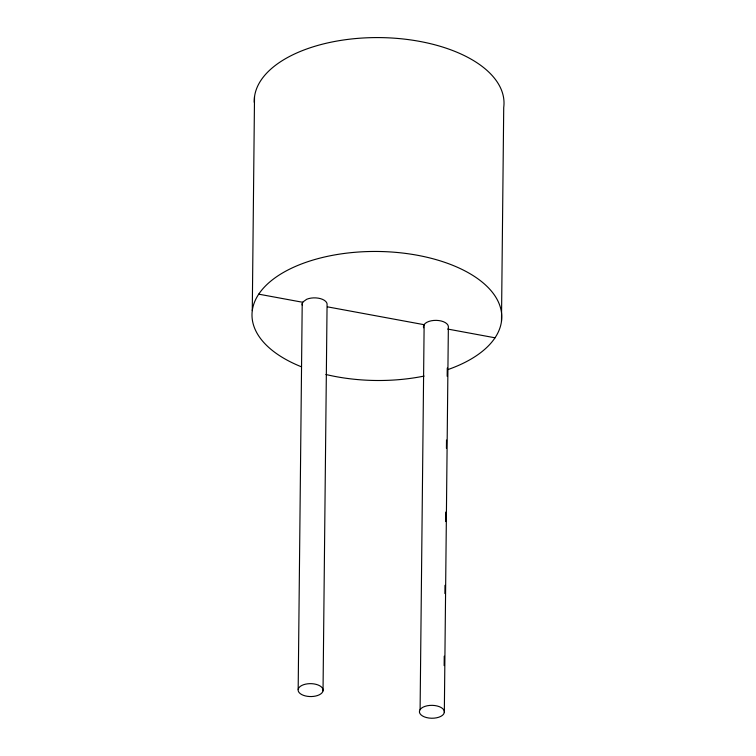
<?xml version="1.0" encoding="UTF-8"?>
<svg xmlns="http://www.w3.org/2000/svg" width="756" height="756" viewBox="0 0 756 756"><rect width="100%" height="100%" fill="white"/><g stroke="black" fill="none" stroke-linecap="round" stroke-linejoin="round"><path stroke-width="1.13" d="M252.277 310.612L254.517 96.74M298.176 689.359L302.211 303.562L302.967 301.928L306.738 299.253A12.493 6.454 0.6 0 1 320.553 298.667A12.493 6.454 0.6 0 1 327.065 305.055L323.029 690.852A12.493 6.454 0.6 0 1 303.307 695.284A12.493 6.454 0.6 0 1 305.471 684.18A12.493 6.454 0.6 0 1 323.029 690.852M420.1 709.686L424.135 324.702L327.49 306.851M444.15 665.611L444.245 656.17M444.906 593.573L444.991 585.314M445.653 521.545L445.756 512.095M446.427 448.327L446.512 440.058M447.174 376.29L447.268 368.021M444.33 712.53A12.493 6.454 0.6 0 0 434.766 705.537A12.493 6.454 0.6 0 0 420.223 709.412L419.476 711.046A12.493 6.454 0.6 0 0 429.039 718.049A12.493 6.454 0.6 0 0 443.583 714.165L444.33 712.53L448.355 327.556A12.493 6.454 0.6 0 0 438.801 320.553A12.493 6.454 0.6 0 0 424.258 324.437L423.511 326.072A12.493 6.454 0.6 0 0 423.606 327.754M501.483 321.338L503.723 107.465A124.901 64.515 0.6 0 0 382.215 37.63A124.901 64.515 0.6 0 0 254.252 102.343M258.732 294.16L302.797 302.296M447.675 329.049L495.029 337.8M301.446 366.811A124.901 64.515 0.6 0 1 285.948 271.054A124.901 64.515 0.6 0 1 471.697 274.712A124.901 64.515 0.6 0 1 447.599 369.693M424.097 376.072A124.901 64.515 0.6 0 1 325.893 374.485M302.315 305.254A12.493 6.454 0.6 0 1 302.211 303.562"/></g></svg>
